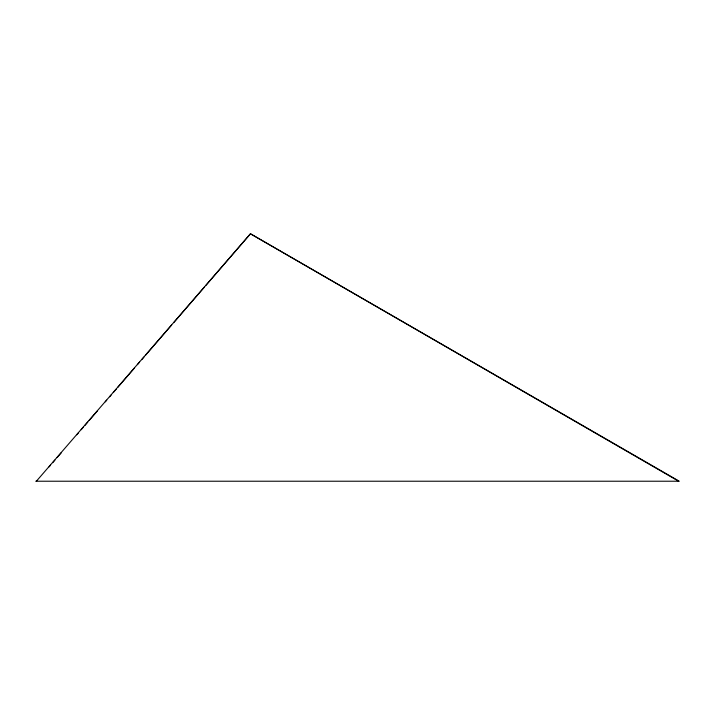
<?xml version="1.0" encoding="UTF-8"?>
<svg xmlns="http://www.w3.org/2000/svg" width="715" height="715" viewBox="0 0 715 715"><rect width="100%" height="100%" fill="white"/><g stroke="black" fill="none" stroke-linecap="round" stroke-linejoin="round"><path stroke-width="1.07" d="M49.085 466.868L50.542 465.179M52.731 462.641L54.921 460.111M57.111 457.573L61.49 452.506M76.809 434.774L78.266 433.084M81.188 429.706L83.378 427.177M84.835 425.488L87.757 422.109M89.214 420.42L97.24 411.125M105.266 401.839L106.723 400.15M109.645 396.771L111.102 395.082M113.292 392.544L116.205 389.166M117.671 387.476L134.447 368.055M137.369 364.677L139.559 362.147M141.749 359.609L143.938 357.08M145.395 355.391L171.663 324.985M173.852 322.456L204.49 286.983M205.947 285.294L250.456 233.778L679.25 481.222L35.75 481.222M36.376 481.222L250.456 233.778L678.633 481.222"/></g></svg>
